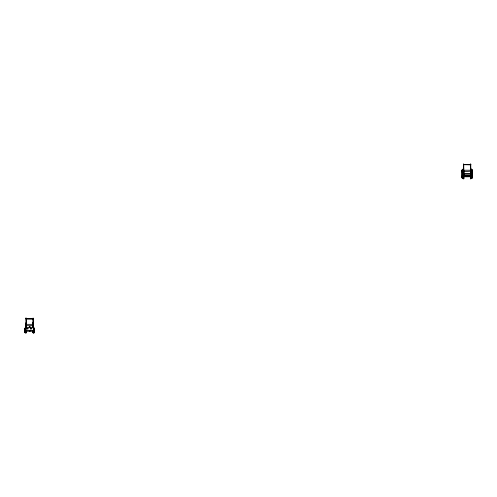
<?xml version="1.0" encoding="UTF-8"?>
<svg xmlns="http://www.w3.org/2000/svg" width="497" height="497" viewBox="0 0 497 497"><rect width="100%" height="100%" fill="white"/><g stroke="black" fill="none" stroke-linecap="round" stroke-linejoin="round"><path stroke-width="0.75" d="M25.08 331.487L24.85 332.474L24.85 331.487M24.862 329.356L24.862 328.442M25.092 329.356L25.092 328.188L25.092 328.629M25.248 332.561L25.241 332.039M25.092 328.803L25.08 331.586M25.241 331.586L25.241 332.965L25.241 332.381M25.254 329.256L25.254 328.182L25.248 329.356M25.832 332.561L25.832 332.039M25.832 331.586L25.881 332.984L25.881 331.443M25.981 328.02L25.981 323.907M25.981 323.827L26.248 322.373M26.148 332.94L26.08 332.922M26.304 328.008L26.298 324.317L25.981 324.317M33.001 328.008L33.001 324.317L33.318 324.324L33.318 328.02M33.069 332.928L33.405 331.468M32.982 322.317L33.305 322.317L33.318 323.827M33.51 332.505L33.51 332.052M33.951 331.505L33.945 332.673L33.945 332.058M33.945 332.288L33.945 331.611M33.951 328.3L33.951 331.654M34.107 332.474L34.107 331.921M34.119 328.964L34.119 328.461M34.107 332.058L34.119 328.821M34.336 332.474L34.336 331.921M34.349 328.964L34.349 328.461M34.336 332.064L34.349 328.821M462.142 175.124L462.08 172.739M462.309 172.739L462.309 174.907M462.372 175.124L462.34 173.621L470.783 173.615L470.466 174.565M462.539 175.292L462.533 174.043M462.471 172.577L462.471 175.043M463.055 175.043L463.055 172.577M463.061 173.82L463.061 171.434M463.446 174.565L463.446 173.298L463.446 173.844M463.831 175.584L463.428 175.683L463.496 170.198M463.446 168.707L463.446 168.253M463.819 175.385L463.763 174.534C462.204 175.323 461.682 173.615 463.446 174.006M463.825 172.099L463.465 171.552L463.428 164.016L463.757 164.6L463.763 173.198L463.446 173.198M463.819 171.254L463.446 171.254L463.825 171.602L463.831 175.907M463.788 175.69L463.428 175.379L463.819 175.391L463.819 170.198M470.529 175.584L470.522 169.993M470.46 168.707L470.821 168.197C469.802 168.402 471.224 168.62 470.833 169.421M471.106 172.577L471.106 175.043M471.175 175.292L471.168 174.043M471.69 172.577L471.69 175.043M471.92 175.124L471.92 174.037M471.858 173.82L471.889 169.75L471.908 171.303M472.15 175.124L472.088 172.739M24.85 331.586L24.862 329.25M25.241 331.754L25.086 330.896M25.086 330.567L25.086 330.188M25.086 329.946L25.254 329.089M25.248 331.636L25.248 329.207M25.832 331.754L25.832 330.48M25.838 331.636L25.838 327.877L25.838 328.25M33.355 331.772L33.367 327.896L33.367 328.3M25.863 327.622L33.392 327.622L33.504 332.468M33.945 331.772L33.945 331.077M33.951 329.809L33.958 329.113M34.107 331.611L34.119 329.275M34.336 331.611L34.336 331.021M34.349 329.865L34.349 329.275M463.502 171.322L463.502 178.926L463.496 176.746L466.869 176.77L466.882 175.603L463.496 175.385M470.497 175.696L470.852 175.292L470.448 175.683M470.839 169.993L470.833 175.385M24.85 332.319L24.856 331.387M24.856 329.449L24.856 328.517M25.086 331.953L25.086 331.393M25.086 329.449L25.092 328.442M25.08 332.319L25.086 331.822M25.248 331.487L25.241 332.648M25.832 332.17L25.838 331.487M25.832 331.959L25.832 332.655M33.361 332.189L33.405 331.25M33.51 332.71L33.361 331.977M33.951 329.374L33.951 328.213M34.113 331.977L34.113 331.412M34.113 329.474L34.113 328.908M34.113 332.344L34.113 331.841M34.113 329.039L34.119 328.542M34.343 331.977L34.343 331.412M34.343 329.474L34.343 328.908M34.336 332.344L34.343 331.841M34.343 329.039L34.343 328.542M462.135 176.124L462.135 175.019M462.111 174.025L462.142 172.956M462.086 172.844L462.086 171.745M462.365 176.124L462.365 175.019M462.316 172.844L462.316 171.745M462.477 172.739L462.477 171.434M462.533 176.429L462.533 175.124M463.117 176.429L463.117 175.124M470.783 173.844L470.783 173.298L470.783 173.764M471.168 175.124L471.162 177.398M471.113 172.739L471.113 171.434M471.696 172.739L471.696 171.434M471.914 176.124L471.92 175.019M472.094 172.844L472.094 171.745M472.144 176.124L472.144 175.019M24.856 332.158L24.85 332.648L24.85 332.207M24.856 328.685L24.862 328.188L24.862 328.629M25.08 332.158L25.08 332.648L25.08 332.207M33.361 332.344L33.355 332.984L33.324 330.573M33.951 328.542L33.958 327.896L33.958 328.48M34.119 328.703L34.119 328.213L34.119 328.654M34.343 328.71L34.349 328.213L34.349 328.654M462.129 176.969L462.135 175.932M462.086 171.937L462.092 170.893M462.359 176.969L462.365 175.932M462.372 172.956L462.334 174.006M462.316 171.937L462.316 170.893M462.477 171.745L462.477 170.465M462.527 177.398L462.527 176.124M463.061 171.745L463.067 170.465M463.111 177.398L463.117 176.124M463.515 176.814L463.515 175.907L463.515 176.683M470.852 176.814L470.845 176.062L470.845 178.883L470.839 172.099M471.168 176.124L471.137 178.703L471.125 177.504M471.113 171.745L471.119 170.465M471.703 171.745L471.703 170.465M471.914 176.969L471.914 175.932M472.094 171.937L472.1 170.893M472.138 176.969L472.144 175.932M33.33 332.779L33.33 332.344M33.33 331.716L33.405 332.779L33.504 330.673M462.092 171.161L462.117 170.272M462.129 176.702L462.328 177.783M462.322 171.161L462.328 170.254M462.359 176.702L462.347 177.646M462.483 170.893L462.502 169.16L462.521 170.365M462.527 176.969L462.502 178.703L462.49 177.504M463.067 170.893L463.092 169.16M463.111 176.969L463.086 178.703L463.074 177.504M471.119 170.893L471.144 169.16L471.156 170.365M471.703 170.893L471.728 169.16L471.74 170.365M471.752 177.398L471.728 178.703L471.709 177.504M471.908 176.702L471.889 178.119L471.92 172.956M472.1 171.161L472.107 170.254M472.138 176.702L472.125 177.646M466.869 176.77L466.863 175.907M470.852 175.901L470.852 176.77L467.503 176.77L467.503 175.901M467.515 176.168L470.864 176.168L470.87 175.603L467.522 175.603L467.503 176.77M462.098 170.577L462.111 169.75L462.123 170.676M462.123 177.292L462.111 178.119L462.098 177.187M462.328 170.577L462.34 169.75L462.353 170.676M462.353 177.292L462.34 178.119L462.328 177.187M462.49 170.254L462.514 169.918M462.496 177.945L462.521 177.615M463.074 170.254L463.092 169.75M463.08 177.945L463.105 177.615M470.783 174.546L470.783 174.205L462.34 174.236M471.125 170.254L471.15 169.918M471.131 177.945L471.156 177.615M471.709 170.254L471.734 169.918M471.74 177.615L471.715 177.945M472.107 170.577L472.119 169.75L472.131 170.676M472.131 177.292L472.119 178.119L472.1 176.559M29.615 326.802L29.615 326.61M470.535 175.901L470.522 172.099M29.658 331.027L29.658 331.213M29.745 331.027L29.739 331.213M25.925 323.298L26.242 323.298M32.945 323.298L33.262 323.336M463.44 169.216L463.763 169.179M470.46 169.216L470.783 169.179M471.883 170.216L471.908 170.676M25.912 318.77C25.819 317.776 26.322 317.875 26.235 318.77M26.217 318.571L25.912 318.428L26.229 318.478M26.235 318.826L33.256 318.906L33.249 318.136L32.939 319.229M33.256 318.347L32.932 318.136L33.249 318.77M463.434 164.787L463.751 164.302L463.751 164.787M463.738 164.445L463.428 164.016L463.415 164.445L463.751 164.308M470.839 171.359L470.485 171.552L470.839 171.533L470.765 164.016L470.454 165.11M470.485 171.552L470.448 164.358L470.771 164.787M32.932 318.77L33.249 318.422M33.243 318.496L32.932 318.552M470.771 164.432L470.448 164.016L470.771 164.358M463.502 175.391L463.819 175.391M29.969 331.027C29.323 330.114 29.099 331.834 29.926 331.027M29.224 327.635L29.298 326.61M33.305 322.317L32.945 322.373M471.193 169.421L471.467 169.315M33.417 328.045L33.877 328.02M25.974 322.814L26.248 322.826M470.516 175.385L470.783 175.385M25.987 325.721L26.304 325.479L25.931 325.373L26.31 326.287L25.987 325.529M26.298 325.373L26.235 318.72L32.932 318.72L33.001 325.479M33.125 325.38L33.324 326.218M471.46 178.417L471.175 178.299M470.516 171.235L463.788 171.552M463.757 164.6L470.454 164.706M463.44 168.707L463.763 168.707M463.44 169.005L463.763 169.005M463.44 170.216L470.783 170.216M470.466 171.254L470.839 171.254L470.839 171.912M470.466 171.546L470.808 171.552M470.839 171.602L470.522 171.912M463.446 172.273L463.763 172.273M470.466 172.273L470.783 172.273M463.446 173.086L463.763 173.086M470.466 173.086L470.783 173.086M470.466 173.198L470.783 173.211M462.334 173.925L463.446 173.925M470.864 175.944L467.503 175.938L470.864 176.205M466.876 176.168L463.527 176.168L463.533 175.776M463.515 176.423L466.869 176.423M467.503 176.423L470.852 176.423M25.919 318.826L32.939 318.826M32.945 322.826L33.311 322.814M26.242 323.125L25.981 323.417M32.945 323.125L33.311 323.112M25.925 324.336L33.262 324.348M25.919 318.72L26.31 327.89M25.925 326.392L26.304 326.361M32.945 326.392L33.324 326.361M25.931 326.572L26.248 326.572M32.951 326.572L33.268 326.572M29.317 326.61L29.913 326.61L29.994 327.635M29.311 326.802L29.832 326.61M29.224 326.995L29.994 326.995M25.925 327.206L26.248 327.206M25.931 327.33L26.248 327.33M25.931 327.647L26.248 327.647M33.274 327.622L32.945 327.647L32.945 325.665C33.753 324.814 32.119 326.79 33.007 327.89M25.999 330.89L33.336 330.89M33.392 330.977L25.863 330.977L25.925 327.436M463.757 164.706L470.454 164.787M33.268 325.373L33.007 326.287M29.696 326.802L29.77 326.61M470.51 168.694L470.516 169.421M462.34 174.54L462.34 174.087M33.318 325.752L33.33 328.517M470.833 169.297L470.516 169.297M25.981 325.79L25.993 328.517M472.138 170.365L472.138 171.303M472.107 177.504L472.094 175.752M471.703 176.814L471.709 178.001M471.156 169.862L471.162 171.055M471.125 178.001L471.113 175.926M463.825 171.533L463.465 171.26L463.502 171.912M463.067 176.814L463.074 178.001M462.521 169.862L462.527 171.055M462.483 176.814L462.483 178.001M462.353 170.365L462.359 171.303M462.322 176.559L462.322 177.504M462.129 170.365L462.129 171.303M462.092 176.559L462.092 177.504M33.001 325.653L26.266 325.672M472.144 171.055L472.144 172.111M471.914 171.055L471.914 172.111M471.703 175.926L471.703 177.218M471.168 170.645L471.168 171.937M471.113 177.218L471.113 174.907M463.061 175.926L463.067 177.218M462.527 170.645L462.533 171.937M462.477 175.926L462.477 177.218M462.359 171.055L462.365 172.111M462.316 175.752L462.316 176.814M462.135 171.055L462.135 172.111M462.086 175.752L462.086 176.814M33.287 325.38L33.256 318.72M470.839 169.235L470.833 169.558M470.839 169.402L470.839 169.589M470.516 169.235L470.516 169.558M33.405 332.468L33.33 332.909M33.318 323.354L33.318 323.982M33.007 326.156L33.324 326.069M25.981 323.354L25.981 323.982M472.144 171.937L472.144 173.043M472.094 174.82L472.094 175.926M471.92 171.937L471.92 173.043M471.696 174.907L471.696 176.205M471.168 171.658L471.168 172.956M463.061 174.907L463.061 176.205M462.533 171.658L462.533 172.956M462.477 174.907L462.471 176.205M462.365 171.937L462.365 173.043M462.316 174.82L462.316 175.926M462.135 171.937L462.135 173.043M462.086 174.82L462.086 175.926M33.504 330.735L33.504 331.101M33.504 331.692L33.504 332.344M33.405 330.735L33.405 331.101M33.33 330.648L33.33 331.077M33.063 330.648L33.063 331.077M33.063 331.716L33.063 332.151M33.063 332.058L33.069 332.779L33.069 332.4M26.142 330.66L26.142 331.089M26.142 331.729L26.148 332.791L26.142 332.064M25.881 330.66L25.881 331.089M25.807 330.753L25.807 331.089M25.701 330.753L25.707 332.412M472.15 172.956L472.088 174.907M462.08 173.82L462.08 174.907M33.318 323.907L33.318 324.324M33.324 330.946L33.33 331.847M33.063 330.573L33.069 332.543M26.142 330.586L26.148 332.232M25.881 331.039L25.707 332.623M463.813 177.087L463.825 178.883L463.825 176.062L463.813 177.087M470.516 177.087L470.529 178.883L470.522 176.062L470.516 177.087M462.334 173.602L462.334 173.602M25.254 327.983L25.254 328.517L25.254 327.945M33.945 332.344L33.945 332.984L33.945 332.4M34.113 332.176L34.107 332.673L34.107 332.232M34.336 332.176L34.336 332.673L34.336 332.232M25.912 318.136L26.235 318.347L25.912 318.136M32.964 327.318L32.945 327.33M466.876 175.944L463.515 175.95L466.876 175.988M28.012 328.293L26.826 328.293L26.826 329.026L28.012 329.026L28.012 328.293M31.479 328.287L30.292 328.287L30.292 329.02L31.479 329.02L31.479 328.287"/></g></svg>
